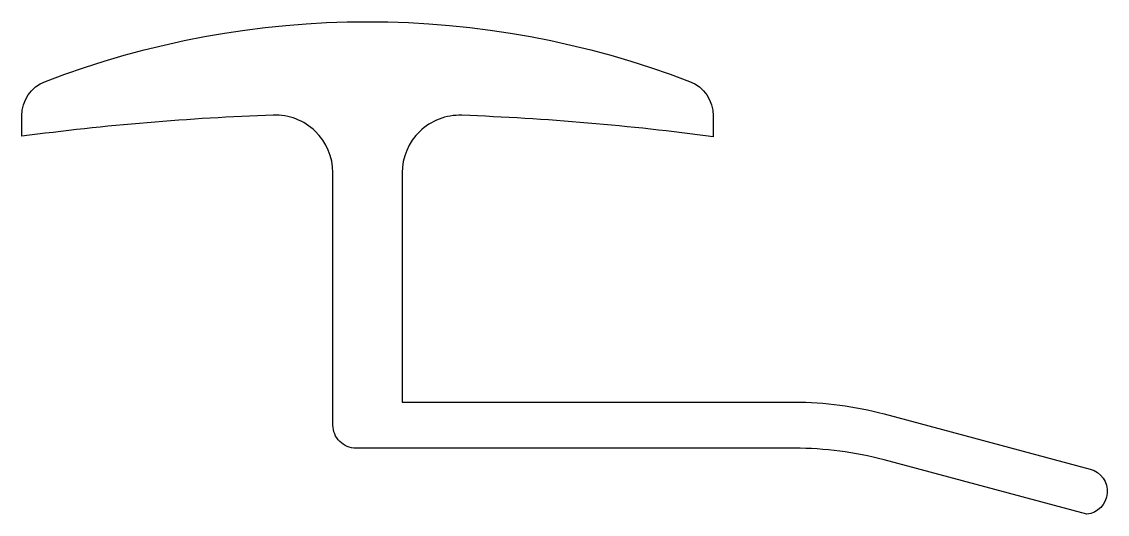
# Model space of a CAD drawing. Extents: x 149.1 to 196.2, y 217.1 to 238.4.
import ezdxf

# ---------------------------------------------------------------- set-up
doc = ezdxf.new("R2010")
doc.units = 0
doc.layers.add('ANA', color=220, linetype='CONTINUOUS')

msp = doc.modelspace()

# ---------------------------------------------------------------- linework, layer by layer
at = {"layer": 'ANA', "color": 7}
msp.add_lwpolyline([(179.107, 234.336), (179.107, 233.425, 0.024234), (168.2, 234.359, 0.425085), (165.607, 231.861), (165.607, 221.919), (182.633, 221.919, -0.065543), (186.515, 221.408), (195.457, 219.012, -0.829666), (195.308, 217.052), (186.515, 219.408, 0.065543), (182.633, 219.919), (163.607, 219.919, -0.414214), (162.607, 220.919), (162.607, 231.867, 0.424632), (160.019, 234.365, 0.02424), (149.107, 233.448), (149.107, 234.336, -0.310532), (150.134, 235.83, -0.185295), (178.081, 235.83, -0.310532)], format="xyb", close=True, dxfattribs=at)

doc.saveas('drawing.dxf')
